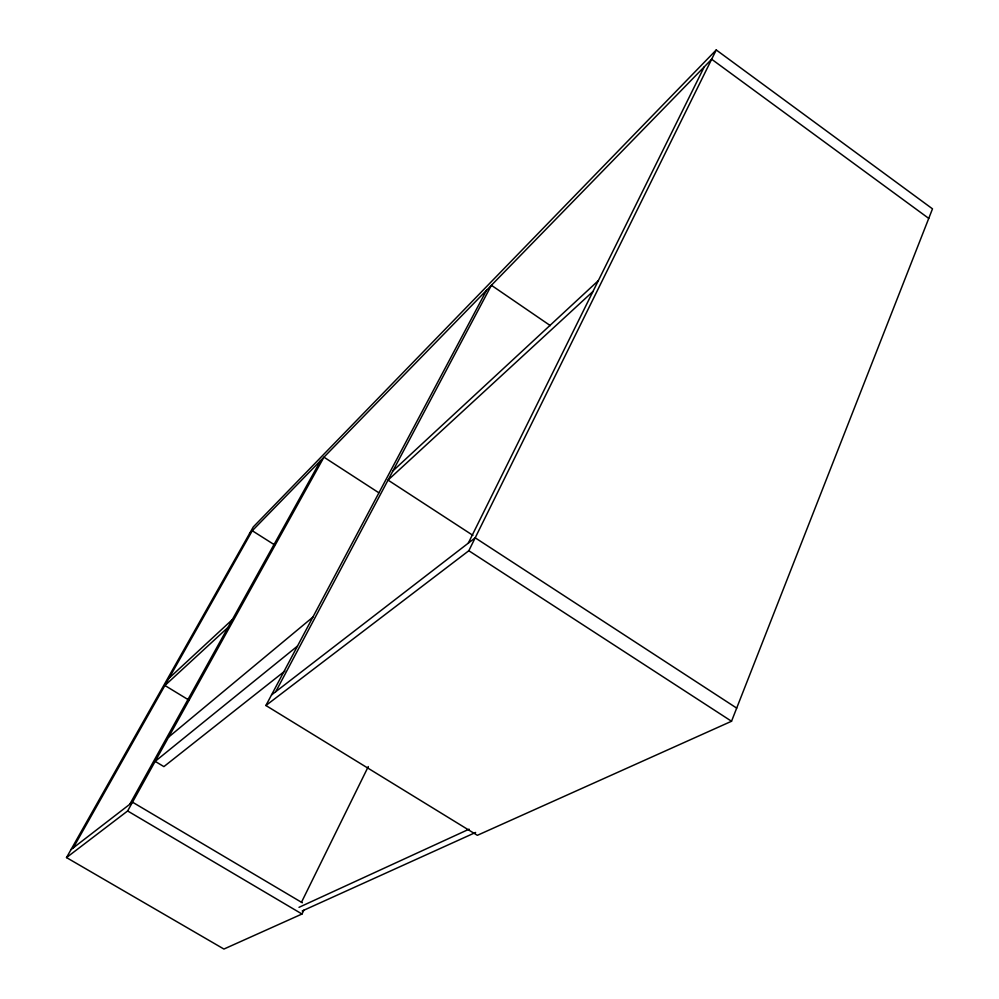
<?xml version="1.0" encoding="UTF-8"?>
<svg xmlns="http://www.w3.org/2000/svg" width="999" height="999" viewBox="0 0 999 999"><rect width="100%" height="100%" fill="white"/><g stroke="black" fill="none" stroke-linecap="round" stroke-linejoin="round"><path stroke-width="1.5" d="M486.538 290.297L265.909 705.506L477.36 835.314L731.53 721.253L932.492 208.841L716.246 49.95L253.271 526.96L66.508 857.579L223.926 949.05L301.998 914.01L303.858 910.214M301.473 902.284L368.294 766.558M265.909 705.506L468.818 550.736L716.246 49.95M468.281 543.169L704.245 66.846M275.786 691.658L491.408 285.289L550.349 325.637M129.758 804.295L320.654 460.551M66.508 857.579L127.635 810.963L323.951 457.167L378.858 492.794M73.227 847.901L252.272 530.731L274.613 544.905M249.55 533.528L711.663 59.241L928.745 218.394M169.006 678.246L232.33 619.605M392.957 470.841L598.339 280.632M227.972 627.447L164.91 685.489L188.799 700.037M592.969 291.458L388.037 480.094L472.902 535.364M168.619 737.1L312.849 617.157M297.477 646.091L155.157 761.363L163.898 766.608L284.865 671.041M71.004 849.612L132.505 802.172L302.335 902.784M271.516 694.954L475.199 537.824L736.688 708.104M299.001 907.329L469.093 829.17M302.21 910.963L475.624 832.454M127.635 810.963L301.998 914.01M468.818 550.736L731.53 721.253"/></g></svg>
